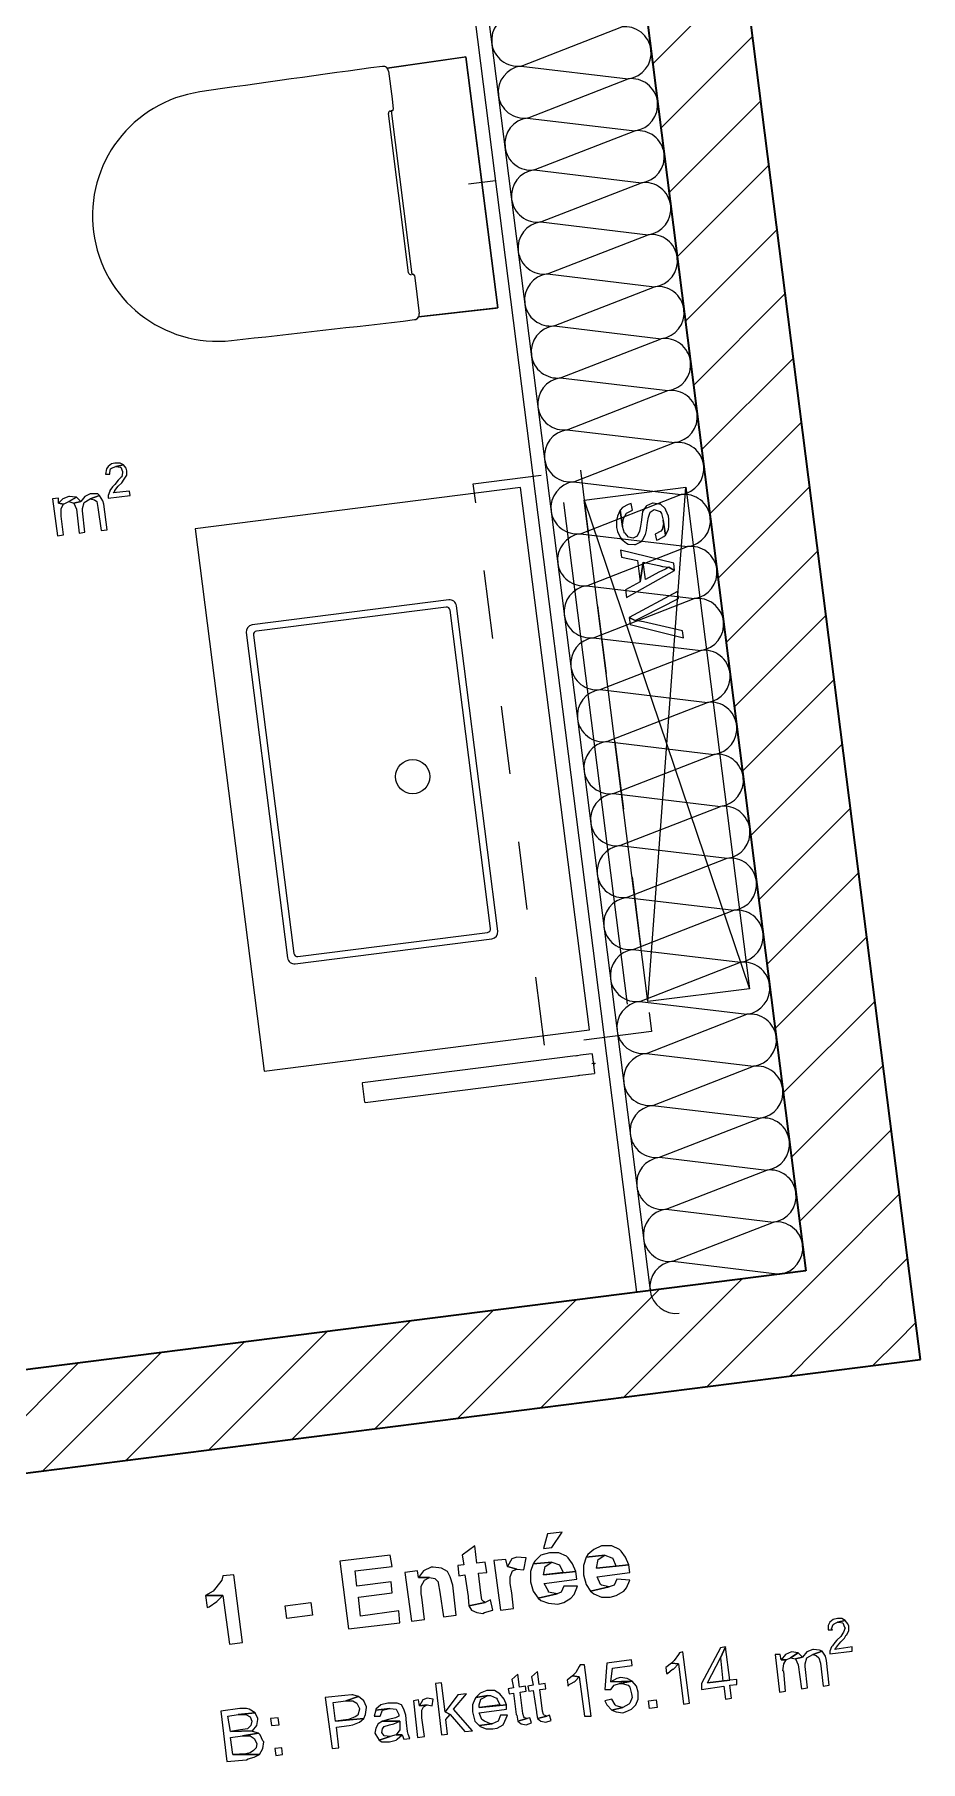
# Model space of a CAD drawing. Header units: metres. Extents: x 2713679.5 to 2713747.3, y 1226017.1 to 1226104.2.
# Drawn here: x 2713730.581 to 2713731.877, y 1226038.872 to 1226041.399 of the extents above; entities that cross this region are included whole.
import ezdxf

# ---------------------------------------------------------------- set-up
doc = ezdxf.new("R2010")
doc.units = ezdxf.units.M
doc.header["$MEASUREMENT"] = 0
doc.linetypes.add('Strich 2', pattern=[0.141111, 0.070556, -0.070556])
doc.layers.add('haustechnik', color=7, linetype='Continuous', true_color=0x0332dd)
doc.layers.add('texte', color=7, linetype='Continuous', true_color=0x000000)
doc.layers.add('plangrafiken', color=251, linetype='Continuous')
doc.layers.add('waende_stuetzen', color=250, linetype='Continuous')

msp = doc.modelspace()

# ---------------------------------------------------------------- linework, layer by layer
at = {"layer": 'haustechnik', "color": 152, "linetype": 'Continuous', "lineweight": 13, "true_color": 0x0365dd}
for p, q in [((2713731.3851, 1226040.7181), (2713731.534, 1226040.7369)), ((2713731.4783, 1226039.9839), (2713731.534, 1226040.7369)), ((2713731.534, 1226040.7369), (2713731.6271, 1226040.0028)), ((2713731.4486, 1226039.9802), (2713731.3554, 1226040.7143)), ((2713731.3851, 1226040.7181), (2713731.6271, 1226040.0028)), ((2713731.4783, 1226039.9839), (2713731.3851, 1226040.7181)), ((2713731.6271, 1226040.0028), (2713731.4783, 1226039.9839))]:
    msp.add_line(p, q, dxfattribs=at)
at = {"layer": 'plangrafiken', "color": 7, "linetype": 'Continuous', "lineweight": 13}
for p, q in [((2713731.0966, 1226041.3503), (2713731.2121, 1226041.3665)), ((2713731.2095, 1226041.3661), (2713731.0966, 1226041.3503)), ((2713731.2121, 1226041.3665), (2713731.2095, 1226041.3661)), ((2713731.2354, 1226041.1829), (2713731.2121, 1226041.3665)), ((2713731.2121, 1226041.3665), (2713731.2587, 1226040.9993)), ((2713731.0987, 1226041.3458), (2713731.1039, 1226041.3053)), ((2713731.1039, 1226041.3053), (2713731.1058, 1226041.29)), ((2713731.1282, 1226041.0508), (2713731.0986, 1226041.284)), ((2713731.1041, 1226041.2878), (2713731.1024, 1226041.2876)), ((2713731.1024, 1226041.2876), (2713731.1327, 1226041.0483)), ((2713731.2587, 1226040.9993), (2713731.2354, 1226041.1829)), ((2713731.1327, 1226041.0483), (2713731.1345, 1226041.0485)), ((2713731.1367, 1226041.0468), (2713731.1381, 1226041.0357)), ((2713731.1381, 1226041.0357), (2713731.1438, 1226040.991)), ((2713731.2587, 1226040.9993), (2713731.1428, 1226040.9861)), ((2713731.1428, 1226040.9861), (2713731.2561, 1226040.999)), ((2713731.2561, 1226040.999), (2713731.2587, 1226040.9993)), ((2713731.2921, 1226040.7365), (2713730.8159, 1226040.6761)), ((2713731.3928, 1226039.9428), (2713731.2921, 1226040.7365)), ((2713730.8159, 1226040.6761), (2713730.9166, 1226039.8824)), ((2713731.187, 1226040.5719), (2713730.8993, 1226040.5354)), ((2713731.1833, 1226040.5614), (2713730.9055, 1226040.5261)), ((2713731.248, 1226040.0908), (2713731.1889, 1226040.5571)), ((2713731.2586, 1226040.0871), (2713731.1981, 1226040.5633)), ((2713730.8906, 1226040.5242), (2713730.951, 1226040.0481)), ((2713730.9012, 1226040.5205), (2713730.9603, 1226040.0543)), ((2713730.9622, 1226040.0394), (2713731.2499, 1226040.0759)), ((2713730.9659, 1226040.05), (2713731.2437, 1226040.0852)), ((2713730.9166, 1226039.8824), (2713731.3928, 1226039.9428)), ((2713731.3727, 1226039.9045), (2713731.0609, 1226039.8649)), ((2713731.3733, 1226039.904), (2713731.3729, 1226039.9045)), ((2713731.3752, 1226039.9048), (2713731.3737, 1226039.9046)), ((2713731.3796, 1226039.9054), (2713731.3752, 1226039.9048)), ((2713731.3918, 1226039.9069), (2713731.3796, 1226039.9054)), ((2713731.3968, 1226039.9076), (2713731.3918, 1226039.9069)), ((2713731.4016, 1226039.8936), (2713731.3966, 1226039.8929)), ((2713731.3974, 1226039.9067), (2713731.3973, 1226039.9076)), ((2713731.4008, 1226039.8798), (2713731.3974, 1226039.9067)), ((2713731.3988, 1226039.8957), (2713731.3994, 1226039.8908)), ((2713731.0609, 1226039.8649), (2713731.06, 1226039.8648)), ((2713731.0601, 1226039.8639), (2713731.0635, 1226039.837)), ((2713731.0646, 1226039.8362), (2713731.3764, 1226039.8757)), ((2713731.3766, 1226039.8758), (2713731.3768, 1226039.8763)), ((2713731.3774, 1226039.8759), (2713731.3788, 1226039.8761)), ((2713731.3788, 1226039.8761), (2713731.4005, 1226039.8788)), ((2713731.4009, 1226039.8789), (2713731.4008, 1226039.8798)), ((2713731.0635, 1226039.837), (2713731.0636, 1226039.8361))]:
    msp.add_line(p, q, dxfattribs=at)
at = {"layer": 'plangrafiken', "color": 144, "linetype": 'Continuous', "lineweight": 20, "true_color": 0x0082b3}
for p, q in [((2713731.2329, 1226041.2027), (2713731.238, 1226041.1631)), ((2713731.2553, 1226041.1854), (2713731.2156, 1226041.1804))]:
    msp.add_line(p, q, dxfattribs=at)
at = {"layer": 'plangrafiken', "color": 7, "linetype": 'Strich 2', "lineweight": 13}
for p, q in [((2713731.2229, 1226040.7418), (2713731.3796, 1226040.7617)), ((2713731.3796, 1226040.7617), (2713731.4839, 1226039.9403)), ((2713731.3271, 1226039.9204), (2713731.2229, 1226040.7418)), ((2713731.4839, 1226039.9403), (2713731.3271, 1226039.9204))]:
    msp.add_line(p, q, dxfattribs=at)
at = {"layer": 'plangrafiken', "color": 7, "linetype": 'Continuous', "lineweight": 13}
msp.add_circle((2713731.1341, 1226040.3132), 0.025, dxfattribs=at)
for centre, radius, start, end in [((2713735.1177, 1226011.6212), 30.0032, 97.7153, 98.23048), ((2713731.0908, 1226041.3448), 0.008, 43.2013, 97.7153), ((2713731.0908, 1226041.3448), 0.008, 7.2326, 97.7153), ((2713730.8488, 1226041.1338), 0.1834, 98.2305, 276.2347), ((2713731.1016, 1226041.2844), 0.00298, 97.9601, 187.8183), ((2713731.1038, 1226041.2898), 0.002, 277.7686, 7.2326), ((2713731.1312, 1226041.0511), 0.00298, 186.6469, 276.505), ((2713731.1347, 1226041.0465), 0.002, 7.2326, 96.2737), ((2713727.6103, 1226070.7773), 30.0032, 276.23467, 276.74985), ((2713731.1358, 1226040.99), 0.008, 276.7498, 7.2326), ((2713731.1358, 1226040.99), 0.008, 276.7498, 331.2541), ((2713731.1882, 1226040.562), 0.01, 7.2326, 97.2326), ((2713731.1839, 1226040.5564), 0.005, 7.2326, 97.2326), ((2713730.9005, 1226040.5255), 0.01, 97.2326, 187.2326), ((2713730.9061, 1226040.5212), 0.005, 97.2326, 187.2326), ((2713731.2431, 1226040.0902), 0.005, 277.2326, 7.2326), ((2713731.2487, 1226040.0858), 0.01, 277.2326, 7.2326), ((2713730.961, 1226040.0493), 0.01, 187.2326, 277.2326), ((2713730.9653, 1226040.0549), 0.005, 187.2326, 277.2326)]:
    msp.add_arc(centre, radius, start, end, dxfattribs=at)
for centre, start_param, end_param in [((2713731.0913, 1226041.2862), 5.467516, 5.584684), ((2713731.1217, 1226041.0468), 0.698501, 0.81567)]:
    msp.add_ellipse(centre, major_axis=(0.0144, 0.0018), ratio=0.008727, start_param=start_param, end_param=end_param, dxfattribs=at)
at = {"layer": 'texte'}
for points in [[(2713730.6982, 1226040.7722), (2713730.6932, 1226040.771), (2713730.6882, 1226040.7672), (2713730.6857, 1226040.7635), (2713730.6845, 1226040.756), (2713730.6907, 1226040.756), (2713730.6907, 1226040.7585), (2713730.692, 1226040.7635), (2713730.6932, 1226040.7647), (2713730.6995, 1226040.7672), (2713730.7108, 1226040.7697), (2713730.7058, 1226040.7722)], [(2713730.7108, 1226040.7697), (2713730.6995, 1226040.7672), (2713730.6995, 1226040.7672), (2713730.7058, 1226040.766), (2713730.707, 1226040.766), (2713730.7095, 1226040.7597), (2713730.7095, 1226040.7585), (2713730.7083, 1226040.7522), (2713730.707, 1226040.7509), (2713730.7032, 1226040.7472), (2713730.6982, 1226040.7409), (2713730.6945, 1226040.7372), (2713730.6907, 1226040.7322), (2713730.6907, 1226040.7309), (2713730.6882, 1226040.7247), (2713730.6882, 1226040.7209), (2713730.7208, 1226040.7247), (2713730.7195, 1226040.7309), (2713730.6957, 1226040.7284), (2713730.6982, 1226040.7309), (2713730.6982, 1226040.7322), (2713730.7032, 1226040.7384), (2713730.7083, 1226040.7434), (2713730.712, 1226040.7484), (2713730.712, 1226040.7484), (2713730.7158, 1226040.7547), (2713730.7158, 1226040.761), (2713730.7145, 1226040.7647)], [(2713730.6319, 1226040.7234), (2713730.6306, 1226040.7234), (2713730.6219, 1226040.7196), (2713730.6156, 1226040.7134), (2713730.6231, 1226040.7121), (2713730.6306, 1226040.7159), (2713730.6419, 1226040.7222), (2713730.6407, 1226040.7222)], [(2713730.6632, 1226040.7272), (2713730.6619, 1226040.7272), (2713730.6544, 1226040.7234), (2713730.6482, 1226040.7159), (2713730.6382, 1226040.7134), (2713730.6419, 1226040.7046), (2713730.6457, 1226040.6696), (2713730.6544, 1226040.6708), (2713730.6507, 1226040.7021), (2713730.6507, 1226040.7059), (2713730.6532, 1226040.7146), (2713730.6532, 1226040.7146), (2713730.6619, 1226040.7196), (2713730.6757, 1226040.7247), (2713730.6732, 1226040.7272)], [(2713730.6757, 1226040.7247), (2713730.6619, 1226040.7196), (2713730.6682, 1226040.7184), (2713730.672, 1226040.7159), (2713730.6732, 1226040.7071), (2713730.6782, 1226040.6733), (2713730.687, 1226040.6746), (2713730.682, 1226040.7121), (2713730.6807, 1226040.7171)], [(2713730.6156, 1226040.7209), (2713730.6069, 1226040.7196), (2713730.6144, 1226040.6658), (2713730.6231, 1226040.6671), (2713730.6194, 1226040.6946), (2713730.6194, 1226040.6959), (2713730.6194, 1226040.7059), (2713730.6231, 1226040.7121), (2713730.6156, 1226040.7134)], [(2713730.6419, 1226040.7222), (2713730.6306, 1226040.7159), (2713730.6382, 1226040.7134), (2713730.6482, 1226040.7159)], [(2713731.5093, 1226040.6901), (2713731.5086, 1226040.6945), (2713731.5049, 1226040.7033), (2713731.5035, 1226040.7055), (2713731.4969, 1226040.712), (2713731.4947, 1226040.712), (2713731.486, 1226040.7135), (2713731.4852, 1226040.7135), (2713731.4765, 1226040.7098), (2713731.4757, 1226040.7091), (2713731.4706, 1226040.7011), (2713731.4699, 1226040.6967), (2713731.4684, 1226040.6857), (2713731.4677, 1226040.6799), (2713731.4662, 1226040.6726), (2713731.4626, 1226040.6653), (2713731.4567, 1226040.6624), (2713731.4501, 1226040.6638), (2713731.445, 1226040.6697), (2713731.4443, 1226040.6697), (2713731.4414, 1226040.6792), (2713731.4377, 1226040.7033), (2713731.4341, 1226040.6945), (2713731.4326, 1226040.6879), (2713731.4326, 1226040.6777), (2713731.4341, 1226040.6719), (2713731.4377, 1226040.6638), (2713731.4399, 1226040.6609), (2713731.4472, 1226040.655), (2713731.4494, 1226040.6536), (2713731.4589, 1226040.6529), (2713731.4604, 1226040.6529), (2713731.4691, 1226040.6572), (2713731.4706, 1226040.6594), (2713731.475, 1226040.6675), (2713731.4765, 1226040.6733), (2713731.4779, 1226040.685), (2713731.4794, 1226040.693), (2713731.4816, 1226040.7004), (2713731.4874, 1226040.704), (2713731.4962, 1226040.7011), (2713731.4984, 1226040.6982), (2713731.5006, 1226040.6887), (2713731.5042, 1226040.6667), (2713731.5086, 1226040.6748), (2713731.5093, 1226040.6799)], [(2713731.456, 1226040.7033), (2713731.4538, 1226040.7128), (2713731.4494, 1226040.7113), (2713731.4414, 1226040.7069), (2713731.4377, 1226040.7033), (2713731.4414, 1226040.6792), (2713731.4414, 1226040.6814), (2713731.4428, 1226040.6909), (2713731.4428, 1226040.6909), (2713731.4472, 1226040.6989), (2713731.4472, 1226040.6989)], [(2713731.5042, 1226040.6667), (2713731.5006, 1226040.6887), (2713731.5013, 1226040.6835), (2713731.4991, 1226040.6748), (2713731.4976, 1226040.6726), (2713731.4889, 1226040.6682), (2713731.4911, 1226040.6594), (2713731.494, 1226040.6602), (2713731.502, 1226040.6645)], [(2713731.5174, 1226040.6149), (2713731.5166, 1226040.6258), (2713731.4385, 1226040.6448), (2713731.4399, 1226040.6346), (2713731.4633, 1226040.6295), (2713731.467, 1226040.5981), (2713731.4713, 1226040.6273), (2713731.4947, 1226040.6222), (2713731.4998, 1226040.6207), (2713731.5093, 1226040.62)], [(2713731.5174, 1226040.6149), (2713731.5093, 1226040.62), (2713731.5042, 1226040.617), (2713731.4947, 1226040.6127), (2713731.475, 1226040.6017), (2713731.4713, 1226040.6273), (2713731.467, 1226040.5981), (2713731.4458, 1226040.5864), (2713731.4472, 1226040.5754)], [(2713731.5232, 1226040.5739), (2713731.5218, 1226040.5842), (2713731.4509, 1226040.5462), (2713731.4596, 1226040.5418), (2713731.4626, 1226040.5432), (2713731.4713, 1226040.5476)], [(2713731.5305, 1226040.5162), (2713731.5291, 1226040.5264), (2713731.4721, 1226040.5396), (2713731.4691, 1226040.5403), (2713731.4596, 1226040.5418), (2713731.4509, 1226040.5462), (2713731.4523, 1226040.5359)], [(2713731.353, 1226039.2074), (2713731.3317, 1226039.2049), (2713731.3254, 1226039.1836), (2713731.338, 1226039.1848)], [(2713731.2253, 1226039.1873), (2713731.2065, 1226039.1736), (2713731.209, 1226039.1598), (2713731.2003, 1226039.1585), (2713731.2015, 1226039.1435), (2713731.2103, 1226039.1448), (2713731.2153, 1226039.1135), (2713731.2153, 1226039.1122), (2713731.2165, 1226039.0997), (2713731.2403, 1226039.1047), (2713731.2378, 1226039.106), (2713731.2353, 1226039.1085), (2713731.2341, 1226039.1185), (2713731.2303, 1226039.1473), (2713731.2428, 1226039.1485), (2713731.2403, 1226039.1635), (2713731.2278, 1226039.1623)], [(2713731.4118, 1226039.1873), (2713731.4106, 1226039.1873), (2713731.3993, 1226039.1823), (2713731.3905, 1226039.1748), (2713731.388, 1226039.1711), (2713731.4156, 1226039.1736), (2713731.4256, 1226039.1698), (2713731.4268, 1226039.1698), (2713731.4319, 1226039.1573), (2713731.4031, 1226039.1548), (2713731.4506, 1226039.1598), (2713731.4456, 1226039.1711), (2713731.4394, 1226039.1798), (2713731.4369, 1226039.1823), (2713731.4256, 1226039.1873)], [(2713731.1014, 1226039.1736), (2713731.0275, 1226039.1648), (2713731.04, 1226039.0659), (2713731.1151, 1226039.0747), (2713731.1139, 1226039.0922), (2713731.0575, 1226039.0847), (2713731.055, 1226039.1122), (2713731.1039, 1226039.1185), (2713731.1026, 1226039.1348), (2713731.0525, 1226039.1285), (2713731.05, 1226039.151), (2713731.1039, 1226039.1573)], [(2713731.1639, 1226039.156), (2713731.1614, 1226039.156), (2713731.1502, 1226039.151), (2713731.1427, 1226039.141), (2713731.1589, 1226039.141), (2713731.1664, 1226039.1398), (2713731.1715, 1226039.1348), (2713731.1715, 1226039.1335), (2713731.174, 1226039.1197), (2713731.179, 1226039.0834), (2713731.1977, 1226039.0859), (2713731.1927, 1226039.1297), (2713731.189, 1226039.1423), (2713731.1852, 1226039.1498), (2713731.1765, 1226039.1548)], [(2713731.2704, 1226039.1673), (2713731.2528, 1226039.1661), (2713731.2628, 1226039.0934), (2713731.2816, 1226039.0959), (2713731.2791, 1226039.1185), (2713731.2766, 1226039.1322), (2713731.2766, 1226039.1423), (2713731.2804, 1226039.151), (2713731.2866, 1226039.1535), (2713731.2729, 1226039.1573)], [(2713731.2866, 1226039.1711), (2713731.2791, 1226039.1686), (2713731.2729, 1226039.1573), (2713731.2866, 1226039.1535), (2713731.2966, 1226039.1523), (2713731.3004, 1226039.1698), (2713731.2992, 1226039.1698)], [(2713731.3104, 1226039.161), (2713731.3067, 1226039.1498), (2713731.3067, 1226039.1348), (2713731.3067, 1226039.1348), (2713731.3104, 1226039.121), (2713731.3179, 1226039.111), (2713731.3455, 1226039.1172), (2713731.333, 1226039.1197), (2713731.333, 1226039.121), (2713731.3267, 1226039.1322), (2713731.3743, 1226039.1385), (2713731.373, 1226039.1498), (2713731.3254, 1226039.1448), (2713731.3254, 1226039.1448), (2713731.3279, 1226039.1573), (2713731.338, 1226039.1635)], [(2713731.3355, 1226039.1773), (2713731.3342, 1226039.1773), (2713731.3217, 1226039.1736), (2713731.3129, 1226039.1648), (2713731.3104, 1226039.161), (2713731.338, 1226039.1635), (2713731.3492, 1226039.1598), (2713731.3492, 1226039.1598), (2713731.3542, 1226039.1485), (2713731.3254, 1226039.1448), (2713731.373, 1226039.1498), (2713731.368, 1226039.161), (2713731.3617, 1226039.1698), (2713731.3592, 1226039.1723), (2713731.348, 1226039.1773)], [(2713731.388, 1226039.1711), (2713731.3843, 1226039.1585), (2713731.3843, 1226039.1448), (2713731.3843, 1226039.1448), (2713731.388, 1226039.131), (2713731.3943, 1226039.121), (2713731.4218, 1226039.1272), (2713731.4106, 1226039.1297), (2713731.4093, 1226039.131), (2713731.4043, 1226039.1423), (2713731.4519, 1226039.1485), (2713731.4506, 1226039.1598), (2713731.4031, 1226039.1548), (2713731.4031, 1226039.1548), (2713731.4056, 1226039.1673), (2713731.4156, 1226039.1736)], [(2713730.8723, 1226039.1448), (2713730.856, 1226039.1435), (2713730.8547, 1226039.1373), (2713730.846, 1226039.126), (2713730.8422, 1226039.121), (2713730.8309, 1226039.1147), (2713730.856, 1226039.1147), (2713730.866, 1226039.0434), (2713730.8848, 1226039.0459)], [(2713731.1414, 1226039.151), (2713731.1226, 1226039.1485), (2713731.1326, 1226039.0772), (2713731.1514, 1226039.0797), (2713731.1477, 1226039.1122), (2713731.1464, 1226039.1172), (2713731.1464, 1226039.1285), (2713731.1514, 1226039.1373), (2713731.1589, 1226039.141), (2713731.1427, 1226039.141)], [(2713731.4331, 1226039.1385), (2713731.4293, 1226039.1297), (2713731.4218, 1226039.1272), (2713731.3943, 1226039.121), (2713731.3993, 1226039.1172), (2713731.4106, 1226039.1122), (2713731.4231, 1226039.1122), (2713731.4319, 1226039.1147), (2713731.4431, 1226039.121), (2713731.4469, 1226039.126), (2713731.4519, 1226039.1373)], [(2713730.8309, 1226039.1147), (2713730.8334, 1226039.0972), (2713730.836, 1226039.0984), (2713730.8472, 1226039.106), (2713730.856, 1226039.1147)], [(2713731.2478, 1226039.1085), (2713731.2403, 1226039.1047), (2713731.2165, 1226039.0997), (2713731.2203, 1226039.0934), (2713731.2278, 1226039.0897), (2713731.2366, 1226039.0884), (2713731.2391, 1226039.0897), (2713731.2516, 1226039.0934)], [(2713731.3555, 1226039.1285), (2713731.3517, 1226039.1197), (2713731.3455, 1226039.1172), (2713731.3179, 1226039.111), (2713731.3217, 1226039.1072), (2713731.333, 1226039.1035), (2713731.3467, 1226039.1022), (2713731.3555, 1226039.1047), (2713731.3655, 1226039.111), (2713731.3705, 1226039.116), (2713731.3755, 1226039.1285)], [(2713730.9499, 1226039.0809), (2713730.9474, 1226039.0997), (2713730.9849, 1226039.1047), (2713730.9874, 1226039.0859), (2713730.9499, 1226039.0809)], [(2713731.7561, 1226039.0809), (2713731.7498, 1226039.0797), (2713731.7448, 1226039.0759), (2713731.7423, 1226039.0709), (2713731.7423, 1226039.0646), (2713731.7486, 1226039.0646), (2713731.7473, 1226039.0659), (2713731.7498, 1226039.0722), (2713731.7511, 1226039.0734), (2713731.7561, 1226039.0759), (2713731.7674, 1226039.0784), (2713731.7623, 1226039.0809)], [(2713731.7674, 1226039.0784), (2713731.7561, 1226039.0759), (2713731.7573, 1226039.0759), (2713731.7636, 1226039.0747), (2713731.7636, 1226039.0747), (2713731.7661, 1226039.0684), (2713731.7674, 1226039.0672), (2713731.7649, 1226039.0609), (2713731.7636, 1226039.0596), (2713731.7611, 1226039.0546), (2713731.7548, 1226039.0496), (2713731.7523, 1226039.0459), (2713731.7486, 1226039.0409), (2713731.7473, 1226039.0396), (2713731.7448, 1226039.0333), (2713731.7448, 1226039.0296), (2713731.7774, 1226039.0333), (2713731.7774, 1226039.0396), (2713731.7523, 1226039.0359), (2713731.7548, 1226039.0396), (2713731.7561, 1226039.0409), (2713731.7611, 1226039.0471), (2713731.7661, 1226039.0521), (2713731.7686, 1226039.0571), (2713731.7699, 1226039.0571), (2713731.7724, 1226039.0634), (2713731.7724, 1226039.0697), (2713731.7711, 1226039.0734)], [(2713731.5295, 1226039.0321), (2713731.5245, 1226039.0308), (2713731.5232, 1226039.0283), (2713731.517, 1226039.0196), (2713731.5132, 1226039.0158), (2713731.5232, 1226039.0146), (2713731.5307, 1226038.9557), (2713731.5395, 1226038.957)], [(2713731.5921, 1226039.0396), (2713731.5846, 1226039.0384), (2713731.557, 1226038.9858), (2713731.557, 1226038.977), (2713731.5896, 1226038.982), (2713731.5921, 1226038.9632), (2713731.6009, 1226038.9645), (2713731.5984, 1226038.9833), (2713731.6084, 1226038.9845), (2713731.6084, 1226038.992), (2713731.5984, 1226038.9908), (2713731.5658, 1226038.987), (2713731.5846, 1226039.0233)], [(2713731.5921, 1226039.0396), (2713731.5846, 1226039.0233), (2713731.5883, 1226038.9895), (2713731.5658, 1226038.987), (2713731.5984, 1226038.9908)], [(2713731.6885, 1226039.0321), (2713731.6885, 1226039.0321), (2713731.6797, 1226039.0283), (2713731.6735, 1226039.0208), (2713731.681, 1226039.0208), (2713731.6872, 1226039.0233), (2713731.6985, 1226039.0308), (2713731.6985, 1226039.0308)], [(2713731.6985, 1226039.0308), (2713731.6872, 1226039.0233), (2713731.6947, 1226039.0221), (2713731.7048, 1226039.0246)], [(2713731.721, 1226039.0359), (2713731.7198, 1226039.0359), (2713731.711, 1226039.0321), (2713731.7048, 1226039.0246), (2713731.6947, 1226039.0221), (2713731.6985, 1226039.0133), (2713731.7035, 1226038.9783), (2713731.7123, 1226038.9795), (2713731.7085, 1226039.0108), (2713731.7085, 1226039.0146), (2713731.711, 1226039.0233), (2713731.711, 1226039.0233), (2713731.7198, 1226039.0283), (2713731.7336, 1226039.0333), (2713731.7298, 1226039.0346)], [(2713731.7336, 1226039.0333), (2713731.7198, 1226039.0283), (2713731.7248, 1226039.0271), (2713731.7285, 1226039.0233), (2713731.7311, 1226039.0158), (2713731.7348, 1226038.982), (2713731.7436, 1226038.9833), (2713731.7398, 1226039.0196), (2713731.7386, 1226039.0258)], [(2713731.3855, 1226039.0133), (2713731.3793, 1226039.0133), (2713731.378, 1226039.0108), (2713731.373, 1226039.0021), (2713731.368, 1226038.997), (2713731.378, 1226038.9958), (2713731.3855, 1226038.9382), (2713731.3955, 1226038.9382)], [(2713731.4544, 1226039.0208), (2713731.4181, 1226039.0158), (2713731.4156, 1226038.977), (2713731.4243, 1226038.977), (2713731.4293, 1226038.9833), (2713731.4369, 1226038.9858), (2713731.4556, 1226038.9895), (2713731.4243, 1226038.9883), (2713731.4268, 1226039.0083), (2713731.4556, 1226039.0121)], [(2713731.5132, 1226039.0158), (2713731.5045, 1226039.0096), (2713731.5057, 1226039.0008), (2713731.507, 1226039.0008), (2713731.5145, 1226039.0071), (2713731.5157, 1226039.0071), (2713731.5232, 1226039.0146)], [(2713731.6722, 1226039.0283), (2713731.6647, 1226039.0283), (2713731.671, 1226038.9733), (2713731.6797, 1226038.9745), (2713731.6772, 1226039.0033), (2713731.676, 1226039.0046), (2713731.6772, 1226039.0146), (2713731.681, 1226039.0208), (2713731.6735, 1226039.0208)], [(2713731.1765, 1226038.987), (2713731.1677, 1226038.9858), (2713731.1765, 1226038.9107), (2713731.1852, 1226038.9119), (2713731.1827, 1226038.9332), (2713731.189, 1226038.9407), (2713731.1815, 1226038.9445)], [(2713731.2879, 1226038.9995), (2713731.2791, 1226038.992), (2713731.2816, 1226038.9795), (2713731.2741, 1226038.9783), (2713731.2754, 1226038.9708), (2713731.2816, 1226038.972), (2713731.2854, 1226038.9407), (2713731.2866, 1226038.9395), (2713731.2879, 1226038.9307), (2713731.3017, 1226038.9345), (2713731.2979, 1226038.9357), (2713731.2966, 1226038.937), (2713731.2954, 1226038.942), (2713731.2916, 1226038.9733), (2713731.3004, 1226038.9745), (2713731.2992, 1226038.982), (2713731.2904, 1226038.9808)], [(2713731.3167, 1226039.0033), (2713731.3079, 1226038.9958), (2713731.3104, 1226038.9833), (2713731.3029, 1226038.982), (2713731.3042, 1226038.9745), (2713731.3104, 1226038.9758), (2713731.3154, 1226038.9445), (2713731.3154, 1226038.9432), (2713731.3167, 1226038.9345), (2713731.3304, 1226038.9382), (2713731.3267, 1226038.9395), (2713731.3254, 1226038.9407), (2713731.3242, 1226038.9457), (2713731.3204, 1226038.977), (2713731.3292, 1226038.9783), (2713731.3279, 1226038.9858), (2713731.3192, 1226038.9845)], [(2713731.368, 1226038.997), (2713731.3605, 1226038.9908), (2713731.3617, 1226038.982), (2713731.3617, 1226038.9833), (2713731.3705, 1226038.9883), (2713731.3718, 1226038.9895), (2713731.378, 1226038.9958)], [(2713731.4381, 1226038.9945), (2713731.4331, 1226038.9933), (2713731.4243, 1226038.9883), (2713731.4556, 1226038.9895), (2713731.4481, 1226038.9933)], [(2713731.4556, 1226038.9895), (2713731.4369, 1226038.9858), (2713731.4406, 1226038.9858), (2713731.4494, 1226038.9833), (2713731.4519, 1226038.9808), (2713731.4544, 1226038.9708), (2713731.4556, 1226038.9657), (2713731.4519, 1226038.957), (2713731.4506, 1226038.9557), (2713731.4419, 1226038.9507), (2713731.4256, 1226038.947), (2713731.4319, 1226038.9445), (2713731.4419, 1226038.9432), (2713731.4456, 1226038.9445), (2713731.4544, 1226038.9482), (2713731.4606, 1226038.9545), (2713731.4644, 1226038.9632), (2713731.4644, 1226038.9733), (2713731.4619, 1226038.982)], [(2713731.035, 1226038.9683), (2713731.0062, 1226038.9657), (2713731.0162, 1226038.8906), (2713731.0262, 1226038.8919), (2713731.0225, 1226038.9219), (2713731.0413, 1226038.9244), (2713731.0463, 1226038.9257), (2713731.0563, 1226038.9294), (2713731.0625, 1226038.9345), (2713731.0212, 1226038.9307), (2713731.0175, 1226038.9582), (2713731.0363, 1226038.9607), (2713731.055, 1226038.967), (2713731.055, 1226038.967), (2713731.0463, 1226038.9695), (2713731.045, 1226038.9695)], [(2713731.055, 1226038.967), (2713731.0363, 1226038.9607), (2713731.0463, 1226038.9607), (2713731.0525, 1226038.957), (2713731.0563, 1226038.9495), (2713731.0563, 1226038.9482), (2713731.0538, 1226038.9395), (2713731.05, 1226038.937), (2713731.04, 1226038.9332), (2713731.0212, 1226038.9307), (2713731.0625, 1226038.9345), (2713731.065, 1226038.9407), (2713731.0663, 1226038.9507), (2713731.0663, 1226038.952), (2713731.0625, 1226038.9607)], [(2713731.1001, 1226038.957), (2713731.0976, 1226038.957), (2713731.0876, 1226038.9545), (2713731.0876, 1226038.9545), (2713731.0801, 1226038.9482), (2713731.0801, 1226038.947), (2713731.1001, 1226038.9495), (2713731.1014, 1226038.9495), (2713731.1101, 1226038.9482), (2713731.1139, 1226038.9407), (2713731.1139, 1226038.9382), (2713731.1089, 1226038.9357), (2713731.0988, 1226038.9332), (2713731.0901, 1226038.9307), (2713731.1151, 1226038.9307), (2713731.1151, 1226038.9282), (2713731.1151, 1226038.9182), (2713731.1101, 1226038.9107), (2713731.1189, 1226038.9107), (2713731.1214, 1226038.9044), (2713731.1301, 1226038.9057), (2713731.1276, 1226038.9119), (2713731.1264, 1226038.9157), (2713731.1251, 1226038.9282), (2713731.1239, 1226038.9395), (2713731.1214, 1226038.9482), (2713731.1176, 1226038.9545), (2713731.1114, 1226038.957), (2713731.1101, 1226038.957)], [(2713731.1427, 1226038.962), (2713731.1352, 1226038.9607), (2713731.1414, 1226038.9069), (2713731.1514, 1226038.9082), (2713731.1477, 1226038.9357), (2713731.1477, 1226038.937), (2713731.1477, 1226038.947), (2713731.1502, 1226038.952), (2713731.1552, 1226038.9545), (2713731.1439, 1226038.9532)], [(2713731.1552, 1226038.9645), (2713731.1489, 1226038.962), (2713731.1439, 1226038.9532), (2713731.1552, 1226038.9545), (2713731.1627, 1226038.9532), (2713731.1639, 1226038.9632), (2713731.1639, 1226038.9632)], [(2713731.2128, 1226038.9708), (2713731.2003, 1226038.9695), (2713731.1815, 1226038.9445), (2713731.189, 1226038.9407), (2713731.2103, 1226038.9157), (2713731.2215, 1226038.9169), (2713731.194, 1226038.9482)], [(2713731.2265, 1226038.9657), (2713731.2253, 1226038.9632), (2713731.2215, 1226038.9545), (2713731.2215, 1226038.9445), (2713731.2228, 1226038.9407), (2713731.2253, 1226038.9307), (2713731.2315, 1226038.9244), (2713731.2503, 1226038.9269), (2713731.2478, 1226038.9269), (2713731.2391, 1226038.9307), (2713731.2353, 1226038.9332), (2713731.2315, 1226038.9432), (2713731.2716, 1226038.9482), (2713731.2716, 1226038.9507), (2713731.2716, 1226038.9545), (2713731.2315, 1226038.9507), (2713731.2315, 1226038.9545), (2713731.2341, 1226038.9632), (2713731.2366, 1226038.9645), (2713731.2441, 1226038.9683)], [(2713731.2441, 1226038.9758), (2713731.2428, 1226038.9758), (2713731.2328, 1226038.972), (2713731.2265, 1226038.9657), (2713731.2441, 1226038.9683), (2713731.2478, 1226038.9683), (2713731.2566, 1226038.9645), (2713731.2578, 1226038.9632), (2713731.2616, 1226038.9545), (2713731.2315, 1226038.9507), (2713731.2716, 1226038.9545), (2713731.2679, 1226038.9632), (2713731.2616, 1226038.9708), (2713731.2616, 1226038.9708), (2713731.2541, 1226038.9758)], [(2713731.4256, 1226038.9632), (2713731.4156, 1226038.9607), (2713731.4181, 1226038.9545), (2713731.4256, 1226038.947), (2713731.4419, 1226038.9507), (2713731.4406, 1226038.9507), (2713731.4319, 1226038.9532), (2713731.4306, 1226038.9545)], [(2713731.4807, 1226038.9495), (2713731.4794, 1226038.9607), (2713731.4907, 1226038.962), (2713731.4919, 1226038.9507), (2713731.4807, 1226038.9495)], [(2713730.881, 1226038.9495), (2713730.8535, 1226038.9457), (2713730.8622, 1226038.8719), (2713730.891, 1226038.8744), (2713730.8935, 1226038.8756), (2713730.9023, 1226038.8781), (2713730.9098, 1226038.8819), (2713730.871, 1226038.8819), (2713730.8672, 1226038.9069), (2713730.8848, 1226038.9094), (2713730.9086, 1226038.9132), (2713730.8998, 1226038.9157), (2713730.8998, 1226038.9169), (2713730.8672, 1226038.9157), (2713730.8635, 1226038.9382), (2713730.8785, 1226038.9407), (2713730.9036, 1226038.9432), (2713730.8948, 1226038.9482), (2713730.891, 1226038.9495)], [(2713730.9036, 1226038.9432), (2713730.8785, 1226038.9407), (2713730.881, 1226038.9407), (2713730.8898, 1226038.9407), (2713730.896, 1226038.937), (2713730.8985, 1226038.9307), (2713730.8973, 1226038.9244), (2713730.8923, 1226038.9194), (2713730.8823, 1226038.9182), (2713730.8672, 1226038.9157), (2713730.8998, 1226038.9169), (2713730.9061, 1226038.9244), (2713730.9073, 1226038.9332), (2713730.9073, 1226038.9345), (2713730.9036, 1226038.9432)], [(2713730.9374, 1226038.9357), (2713730.9261, 1226038.9345), (2713730.9273, 1226038.9244), (2713730.9386, 1226038.9257)], [(2713731.0801, 1226038.947), (2713731.0776, 1226038.9382), (2713731.0863, 1226038.9382), (2713731.0901, 1226038.947), (2713731.0901, 1226038.947), (2713731.1001, 1226038.9495)], [(2713731.0901, 1226038.9307), (2713731.0838, 1226038.9269), (2713731.0801, 1226038.9207), (2713731.0788, 1226038.9132), (2713731.0801, 1226038.9107), (2713731.0851, 1226038.9032), (2713731.1014, 1226038.9082), (2713731.0926, 1226038.9094), (2713731.0888, 1226038.9144), (2713731.0901, 1226038.9194), (2713731.0926, 1226038.9232), (2713731.1001, 1226038.9257), (2713731.1064, 1226038.9269), (2713731.1151, 1226038.9307)], [(2713731.2628, 1226038.9395), (2713731.2628, 1226038.9395), (2713731.2591, 1226038.9307), (2713731.2503, 1226038.9269), (2713731.2315, 1226038.9244), (2713731.2328, 1226038.9232), (2713731.2416, 1226038.9194), (2713731.2516, 1226038.9194), (2713731.2578, 1226038.9207), (2713731.2666, 1226038.9257), (2713731.2691, 1226038.9307), (2713731.2729, 1226038.9395)], [(2713731.3054, 1226038.9357), (2713731.3017, 1226038.9345), (2713731.2879, 1226038.9307), (2713731.2929, 1226038.9269), (2713731.3004, 1226038.9257), (2713731.3079, 1226038.9282)], [(2713731.3342, 1226038.9395), (2713731.3304, 1226038.9382), (2713731.3167, 1226038.9345), (2713731.3217, 1226038.9307), (2713731.3292, 1226038.9294), (2713731.3367, 1226038.9319)], [(2713730.9086, 1226038.9132), (2713730.8848, 1226038.9094), (2713730.886, 1226038.9094), (2713730.896, 1226038.9094), (2713730.9023, 1226038.9057), (2713730.9061, 1226038.8981), (2713730.9048, 1226038.8919), (2713730.901, 1226038.8881), (2713730.896, 1226038.8844), (2713730.8898, 1226038.8831), (2713730.871, 1226038.8819), (2713730.9098, 1226038.8819), (2713730.9148, 1226038.8906), (2713730.9148, 1226038.8906), (2713730.9161, 1226038.9006), (2713730.9148, 1226038.9019), (2713730.9111, 1226038.9107)], [(2713731.1101, 1226038.9107), (2713731.1014, 1226038.9082), (2713731.0851, 1226038.9032), (2713731.0888, 1226038.9006), (2713731.1001, 1226038.9006), (2713731.1001, 1226038.9006), (2713731.1101, 1226038.9032), (2713731.1114, 1226038.9044), (2713731.1189, 1226038.9107)], [(2713730.9424, 1226038.8919), (2713730.9323, 1226038.8906), (2713730.9336, 1226038.8806), (2713730.9436, 1226038.8819)]]:
    msp.add_lwpolyline(points, close=True, dxfattribs=at)
at = {"layer": 'waende_stuetzen', "color": 7, "linetype": 'Continuous', "lineweight": 35}
for p, q in [((2713731.8586, 1226039.6088), (2713731.4809, 1226042.585)), ((2713731.3321, 1226042.5661), (2713731.7098, 1226039.5899)), ((2713731.7098, 1226039.5899), (2713729.6562, 1226039.3293)), ((2713731.8774, 1226039.46), (2713731.8586, 1226039.6088)), ((2713728.7724, 1226039.066), (2713731.8774, 1226039.46))]:
    msp.add_line(p, q, dxfattribs=at)
at = {"layer": 'waende_stuetzen', "color": 7, "linetype": 'Continuous', "lineweight": 18}
for p, q in [((2713731.0841, 1226042.5346), (2713731.4617, 1226039.5585)), ((2713731.1039, 1226042.5371), (2713731.4816, 1226039.561)), ((2713731.4617, 1226039.5585), (2713731.4816, 1226039.561))]:
    msp.add_line(p, q, dxfattribs=at)
at = {"layer": 'waende_stuetzen', "color": 18, "linetype": 'Continuous', "lineweight": 0, "true_color": 0x000000}
for p, q in [((2713731.4856, 1226041.3565), (2713731.6197, 1226041.4907)), ((2713731.4975, 1226041.2624), (2713731.6317, 1226041.3966)), ((2713731.5095, 1226041.1683), (2713731.6436, 1226041.3024)), ((2713731.5214, 1226041.0741), (2713731.6556, 1226041.2083)), ((2713731.5333, 1226040.98), (2713731.6675, 1226041.1142)), ((2713731.5453, 1226040.8859), (2713731.6795, 1226041.0201)), ((2713731.5572, 1226040.7918), (2713731.6914, 1226040.9259)), ((2713731.5692, 1226040.6977), (2713731.7034, 1226040.8318)), ((2713731.5811, 1226040.6035), (2713731.7153, 1226040.7377)), ((2713731.5931, 1226040.5094), (2713731.7272, 1226040.6436)), ((2713731.605, 1226040.4153), (2713731.7392, 1226040.5495)), ((2713731.617, 1226040.3212), (2713731.7511, 1226040.4553)), ((2713731.6289, 1226040.227), (2713731.7631, 1226040.3612)), ((2713731.6409, 1226040.1329), (2713731.775, 1226040.2671)), ((2713731.6528, 1226040.0388), (2713731.787, 1226040.173)), ((2713731.6647, 1226039.9447), (2713731.7989, 1226040.0789)), ((2713731.6767, 1226039.8506), (2713731.8109, 1226039.9847)), ((2713731.6886, 1226039.7564), (2713731.8228, 1226039.8906)), ((2713731.7006, 1226039.6623), (2713731.8347, 1226039.7965)), ((2713731.7378, 1226039.5935), (2713731.8467, 1226039.7024)), ((2713731.7236, 1226039.5792), (2713731.7378, 1226039.5935)), ((2713731.7833, 1226039.5329), (2713731.8586, 1226039.6083)), ((2713731.3217, 1226039.3895), (2713731.4949, 1226039.5627)), ((2713731.4432, 1226039.4049), (2713731.6163, 1226039.5781)), ((2713731.5646, 1226039.4203), (2713731.7125, 1226039.5682)), ((2713731.7125, 1226039.5682), (2713731.7236, 1226039.5792)), ((2713731.2002, 1226039.3741), (2713731.3734, 1226039.5473)), ((2713730.9572, 1226039.3432), (2713731.1304, 1226039.5164)), ((2713731.0787, 1226039.3587), (2713731.2519, 1226039.5318)), ((2713731.7245, 1226039.4741), (2713731.7833, 1226039.5329)), ((2713731.8431, 1226039.4866), (2713731.8706, 1226039.5141)), ((2713730.7143, 1226039.3124), (2713730.8874, 1226039.4856)), ((2713730.8357, 1226039.3278), (2713731.0089, 1226039.501)), ((2713731.8076, 1226039.4512), (2713731.8431, 1226039.4866)), ((2713730.5928, 1226039.297), (2713730.766, 1226039.4702)), ((2713731.6861, 1226039.4357), (2713731.7245, 1226039.4741)), ((2713730.4713, 1226039.2816), (2713730.6445, 1226039.4548))]:
    msp.add_line(p, q, dxfattribs=at)
at = {"layer": 'waende_stuetzen', "color": 7, "linetype": 'Continuous', "lineweight": 13}
for p, q in [((2713731.2928, 1226041.3532), (2713731.4401, 1226041.4106)), ((2713731.2928, 1226041.3532), (2713731.4497, 1226041.3345)), ((2713731.3024, 1226041.2772), (2713731.4497, 1226041.3345)), ((2713731.3024, 1226041.2772), (2713731.4594, 1226041.2585)), ((2713731.3121, 1226041.2011), (2713731.4594, 1226041.2585)), ((2713731.3121, 1226041.2011), (2713731.469, 1226041.1824)), ((2713731.3217, 1226041.1251), (2713731.469, 1226041.1824)), ((2713731.3217, 1226041.1251), (2713731.4787, 1226041.1063)), ((2713731.3314, 1226041.049), (2713731.4787, 1226041.1063)), ((2713731.3314, 1226041.049), (2713731.4883, 1226041.0303)), ((2713731.341, 1226040.973), (2713731.4883, 1226041.0303)), ((2713731.341, 1226040.973), (2713731.498, 1226040.9542)), ((2713731.3507, 1226040.8969), (2713731.498, 1226040.9542)), ((2713731.3507, 1226040.8969), (2713731.5076, 1226040.8782)), ((2713731.3603, 1226040.8208), (2713731.5076, 1226040.8782)), ((2713731.3603, 1226040.8208), (2713731.5173, 1226040.8021)), ((2713731.37, 1226040.7448), (2713731.5173, 1226040.8021)), ((2713731.37, 1226040.7448), (2713731.5269, 1226040.7261)), ((2713731.3796, 1226040.6687), (2713731.5269, 1226040.7261)), ((2713731.3796, 1226040.6687), (2713731.5366, 1226040.65)), ((2713731.3893, 1226040.5927), (2713731.5366, 1226040.65)), ((2713731.3893, 1226040.5927), (2713731.5462, 1226040.574)), ((2713731.399, 1226040.5166), (2713731.5462, 1226040.574)), ((2713731.399, 1226040.5166), (2713731.5559, 1226040.4979)), ((2713731.4086, 1226040.4406), (2713731.5559, 1226040.4979)), ((2713731.4086, 1226040.4406), (2713731.5655, 1226040.4218)), ((2713731.4183, 1226040.3645), (2713731.5655, 1226040.4218)), ((2713731.4183, 1226040.3645), (2713731.5752, 1226040.3458)), ((2713731.4279, 1226040.2884), (2713731.5752, 1226040.3458)), ((2713731.4279, 1226040.2884), (2713731.5848, 1226040.2697)), ((2713731.4376, 1226040.2124), (2713731.5848, 1226040.2697)), ((2713731.4376, 1226040.2124), (2713731.5945, 1226040.1937)), ((2713731.4472, 1226040.1363), (2713731.5945, 1226040.1937)), ((2713731.4472, 1226040.1363), (2713731.6042, 1226040.1176)), ((2713731.4569, 1226040.0603), (2713731.6042, 1226040.1176)), ((2713731.4569, 1226040.0603), (2713731.6138, 1226040.0416)), ((2713731.4665, 1226039.9842), (2713731.6138, 1226040.0416)), ((2713731.4665, 1226039.9842), (2713731.6235, 1226039.9655)), ((2713731.4762, 1226039.9082), (2713731.6235, 1226039.9655)), ((2713731.4762, 1226039.9082), (2713731.6331, 1226039.8894)), ((2713731.4858, 1226039.8321), (2713731.6331, 1226039.8894)), ((2713731.4858, 1226039.8321), (2713731.6428, 1226039.8134)), ((2713731.4955, 1226039.7561), (2713731.6428, 1226039.8134)), ((2713731.4955, 1226039.7561), (2713731.6524, 1226039.7373)), ((2713731.5051, 1226039.68), (2713731.6524, 1226039.7373)), ((2713731.5051, 1226039.68), (2713731.6621, 1226039.6613)), ((2713731.5148, 1226039.6039), (2713731.6621, 1226039.6613)), ((2713731.4816, 1226039.561), (2713731.7098, 1226039.5899)), ((2713731.5148, 1226039.6039), (2713731.6717, 1226039.5852)), ((2713731.6713, 1226039.5851), (2713731.6717, 1226039.5852))]:
    msp.add_line(p, q, dxfattribs=at)
for centre, start, end in [((2713731.288, 1226041.3913), 97.2326, 187.2326), ((2713731.4449, 1226041.3725), 7.2326, 97.2326), ((2713731.288, 1226041.3913), 187.2326, 277.2326), ((2713731.4449, 1226041.3725), 277.2326, 7.2326), ((2713731.2976, 1226041.3152), 97.2326, 187.2326), ((2713731.4545, 1226041.2965), 7.2326, 97.2326), ((2713731.2976, 1226041.3152), 187.2326, 277.2326), ((2713731.4545, 1226041.2965), 277.2326, 7.2326), ((2713731.3073, 1226041.2392), 97.2326, 187.2326), ((2713731.4642, 1226041.2204), 7.2326, 97.2326), ((2713731.3073, 1226041.2392), 187.2326, 277.2326), ((2713731.4642, 1226041.2204), 277.2326, 7.2326), ((2713731.3169, 1226041.1631), 97.2326, 187.2326), ((2713731.4738, 1226041.1444), 7.2326, 97.2326), ((2713731.3169, 1226041.1631), 187.2326, 277.2326), ((2713731.4738, 1226041.1444), 277.2326, 7.2326), ((2713731.3266, 1226041.087), 97.2326, 187.2326), ((2713731.4835, 1226041.0683), 7.2326, 97.2326), ((2713731.3266, 1226041.087), 187.2326, 277.2326), ((2713731.4835, 1226041.0683), 277.2326, 7.2326), ((2713731.3362, 1226041.011), 97.2326, 187.2326), ((2713731.4932, 1226040.9923), 7.2326, 97.2326), ((2713731.3362, 1226041.011), 187.2326, 277.2326), ((2713731.4932, 1226040.9923), 277.2326, 7.2326), ((2713731.3459, 1226040.9349), 97.2326, 187.2326), ((2713731.5028, 1226040.9162), 7.2326, 97.2326), ((2713731.3459, 1226040.9349), 187.2326, 277.2326), ((2713731.5028, 1226040.9162), 277.2326, 7.2326), ((2713731.3555, 1226040.8589), 97.2326, 187.2326), ((2713731.5125, 1226040.8401), 7.2326, 97.2326), ((2713731.3555, 1226040.8589), 187.2326, 277.2326), ((2713731.5125, 1226040.8401), 277.2326, 7.2326), ((2713731.3652, 1226040.7828), 97.2326, 187.2326), ((2713731.5221, 1226040.7641), 7.2326, 97.2326), ((2713731.3652, 1226040.7828), 187.2326, 277.2326), ((2713731.5221, 1226040.7641), 277.2326, 7.2326), ((2713731.3748, 1226040.7068), 97.2326, 187.2326), ((2713731.5318, 1226040.688), 7.2326, 97.2326), ((2713731.3748, 1226040.7068), 187.2326, 277.2326), ((2713731.5318, 1226040.688), 277.2326, 7.2326), ((2713731.3845, 1226040.6307), 97.2326, 187.2326), ((2713731.5414, 1226040.612), 7.2326, 97.2326), ((2713731.3845, 1226040.6307), 187.2326, 277.2326), ((2713731.5414, 1226040.612), 277.2326, 7.2326), ((2713731.3941, 1226040.5546), 97.2326, 187.2326), ((2713731.5511, 1226040.5359), 7.2326, 97.2326), ((2713731.3941, 1226040.5546), 187.2326, 277.2326), ((2713731.5511, 1226040.5359), 277.2326, 7.2326), ((2713731.4038, 1226040.4786), 97.2326, 187.2326), ((2713731.5607, 1226040.4599), 7.2326, 97.2326), ((2713731.4038, 1226040.4786), 187.2326, 277.2326), ((2713731.5607, 1226040.4599), 277.2326, 7.2326), ((2713731.4134, 1226040.4025), 97.2326, 187.2326), ((2713731.5704, 1226040.3838), 7.2326, 97.2326), ((2713731.4134, 1226040.4025), 187.2326, 277.2326), ((2713731.5704, 1226040.3838), 277.2326, 7.2326), ((2713731.4231, 1226040.3265), 97.2326, 187.2326), ((2713731.58, 1226040.3078), 7.2326, 97.2326), ((2713731.4231, 1226040.3265), 187.2326, 277.2326), ((2713731.58, 1226040.3078), 277.2326, 7.2326), ((2713731.4327, 1226040.2504), 97.2326, 187.2326), ((2713731.5897, 1226040.2317), 7.2326, 97.2326), ((2713731.4327, 1226040.2504), 187.2326, 277.2326), ((2713731.5897, 1226040.2317), 277.2326, 7.2326), ((2713731.4424, 1226040.1744), 97.2326, 187.2326), ((2713731.5993, 1226040.1556), 7.2326, 97.2326), ((2713731.4424, 1226040.1744), 187.2326, 277.2326), ((2713731.5993, 1226040.1556), 277.2326, 7.2326), ((2713731.452, 1226040.0983), 97.2326, 187.2326), ((2713731.609, 1226040.0796), 7.2326, 97.2326), ((2713731.452, 1226040.0983), 187.2326, 277.2326), ((2713731.609, 1226040.0796), 277.2326, 7.2326), ((2713731.4617, 1226040.0222), 97.2326, 187.2326), ((2713731.6186, 1226040.0035), 7.2326, 97.2326), ((2713731.4617, 1226040.0222), 187.2326, 277.2326), ((2713731.6186, 1226040.0035), 277.2326, 7.2326), ((2713731.4713, 1226039.9462), 97.2326, 187.2326), ((2713731.6283, 1226039.9275), 7.2326, 97.2326), ((2713731.4713, 1226039.9462), 187.2326, 277.2326), ((2713731.6283, 1226039.9275), 277.2326, 7.2326), ((2713731.481, 1226039.8701), 97.2326, 187.2326), ((2713731.6379, 1226039.8514), 7.2326, 97.2326), ((2713731.481, 1226039.8701), 187.2326, 277.2326), ((2713731.6379, 1226039.8514), 277.2326, 7.2326), ((2713731.4906, 1226039.7941), 97.2326, 187.2326), ((2713731.6476, 1226039.7754), 7.2326, 97.2326), ((2713731.4906, 1226039.7941), 187.2326, 277.2326), ((2713731.6476, 1226039.7754), 277.2326, 7.2326), ((2713731.5003, 1226039.718), 97.2326, 187.2326), ((2713731.6572, 1226039.6993), 7.2326, 97.2326), ((2713731.5003, 1226039.718), 187.2326, 277.2326), ((2713731.6572, 1226039.6993), 277.2326, 7.2326), ((2713731.51, 1226039.642), 97.2326, 187.2326), ((2713731.6669, 1226039.6232), 7.2326, 97.2326), ((2713731.51, 1226039.642), 187.2326, 277.2326), ((2713731.6669, 1226039.6232), 277.2326, 7.2326), ((2713731.5196, 1226039.5659), 97.2326, 187.2326), ((2713731.6765, 1226039.5472), 93.1151, 97.2326), ((2713731.5196, 1226039.5659), 187.3805, 277.2326)]:
    msp.add_arc(centre, 0.0383, start, end, dxfattribs=at)

doc.saveas('drawing.dxf')
